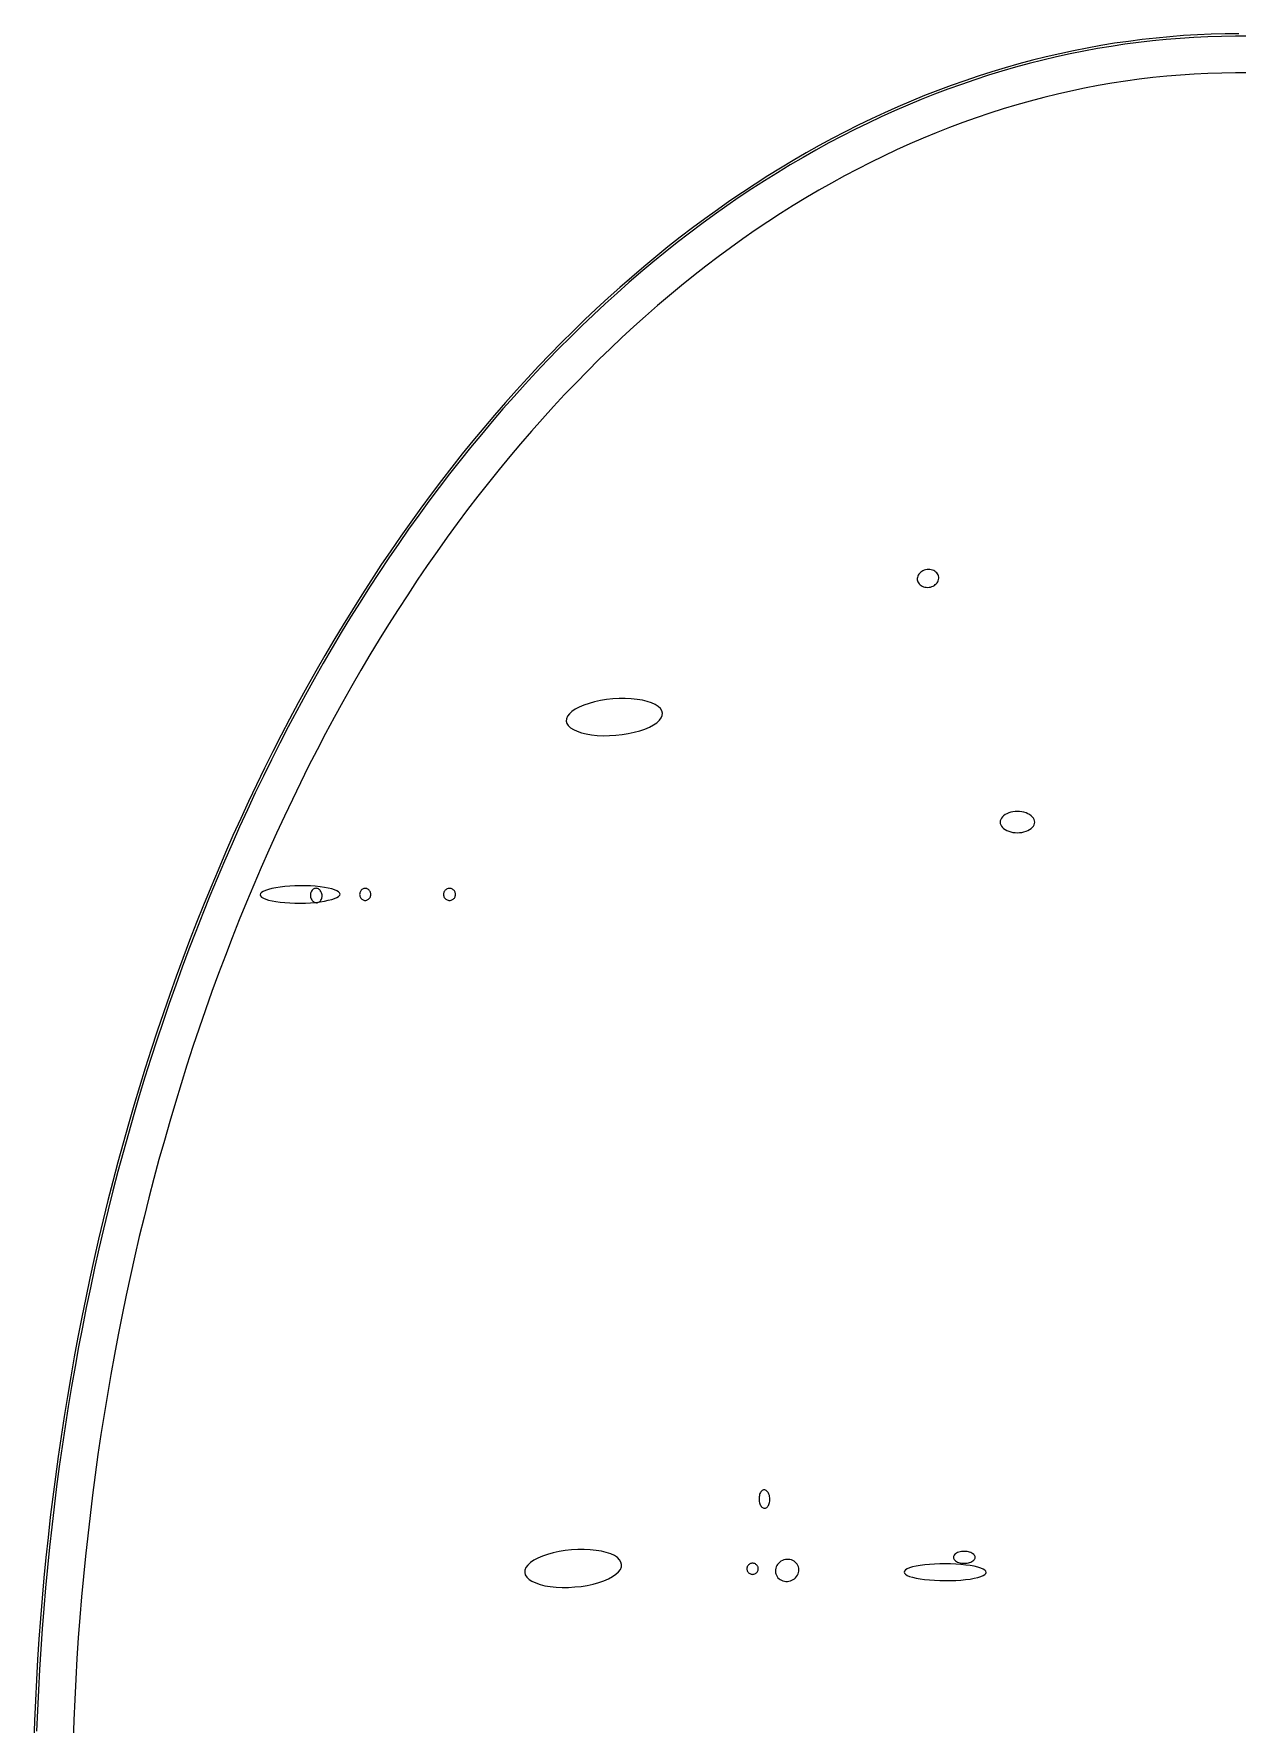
# Model space of a CAD drawing. Extents: x -4 to 217, y -26 to 302.
# Drawn here: x -3.9 to 106.2, y 147.2 to 301.8 of the extents above; entities that cross this region are included whole.
import ezdxf

# ---------------------------------------------------------------- set-up
doc = ezdxf.new("R2010")
doc.units = 0

msp = doc.modelspace()

# ---------------------------------------------------------------- linework, layer by layer
at = {"layer": 'ELLIPSES'}
for p, q in [((100.02, 301.57), (98.76, 301.45)), ((101.28, 301.67), (100.02, 301.57)), ((102.55, 301.74), (101.28, 301.67)), ((103.49, 301.56), (102.22, 301.5)), ((103.81, 301.8), (102.55, 301.74)), ((104.75, 301.6), (103.49, 301.56)), ((105.08, 301.83), (103.81, 301.8)), ((106.02, 301.62), (104.75, 301.6)), ((106.34, 301.84), (105.08, 301.83)), ((107.28, 301.61), (106.02, 301.62)), ((89.95, 300.02), (88.7, 299.74)), ((91.21, 300.29), (89.95, 300.02)), ((92.14, 300.25), (90.89, 300)), ((92.46, 300.54), (91.21, 300.29)), ((93.4, 300.48), (92.14, 300.25)), ((93.72, 300.76), (92.46, 300.54)), ((94.65, 300.69), (93.4, 300.48)), ((94.97, 300.97), (93.72, 300.76)), ((95.91, 300.88), (94.65, 300.69)), ((96.23, 301.15), (94.97, 300.97)), ((97.17, 301.05), (95.91, 300.88)), ((97.49, 301.31), (96.23, 301.15)), ((98.43, 301.19), (97.17, 301.05)), ((98.76, 301.45), (97.49, 301.31)), ((99.7, 301.32), (98.43, 301.19)), ((100.96, 301.42), (99.7, 301.32)), ((102.22, 301.5), (100.96, 301.42)), ((84.97, 298.74), (83.73, 298.37)), ((85.9, 298.78), (84.65, 298.42)), ((86.21, 299.09), (84.97, 298.74)), ((87.14, 299.11), (85.9, 298.78)), ((87.46, 299.42), (86.21, 299.09)), ((88.39, 299.43), (87.14, 299.11)), ((88.7, 299.74), (87.46, 299.42)), ((89.64, 299.73), (88.39, 299.43)), ((90.89, 300), (89.64, 299.73)), ((80.03, 297.12), (78.8, 296.66)), ((80.95, 297.21), (79.72, 296.77)), ((81.26, 297.55), (80.03, 297.12)), ((82.18, 297.64), (80.95, 297.21)), ((82.49, 297.97), (81.26, 297.55)), ((83.42, 298.04), (82.18, 297.64)), ((83.73, 298.37), (82.49, 297.97)), ((84.65, 298.42), (83.42, 298.04)), ((93.47, 297.1), (92.23, 296.86)), ((94.72, 297.32), (93.47, 297.1)), ((95.98, 297.51), (94.72, 297.32)), ((97.23, 297.68), (95.98, 297.51)), ((98.48, 297.83), (97.23, 297.68)), ((99.74, 297.96), (98.48, 297.83)), ((101, 298.07), (99.74, 297.96)), ((102.25, 298.15), (101, 298.07)), ((103.51, 298.21), (102.25, 298.15)), ((104.77, 298.25), (103.51, 298.21)), ((106.03, 298.27), (104.77, 298.25)), ((107.29, 298.26), (106.03, 298.27)), ((76.36, 295.68), (75.14, 295.16)), ((77.27, 295.82), (76.05, 295.31)), ((77.58, 296.18), (76.36, 295.68)), ((78.49, 296.31), (77.27, 295.82)), ((78.8, 296.66), (77.58, 296.18)), ((79.72, 296.77), (78.49, 296.31)), ((87.25, 295.69), (86.02, 295.34)), ((88.49, 296.01), (87.25, 295.69)), ((89.74, 296.32), (88.49, 296.01)), ((90.98, 296.6), (89.74, 296.32)), ((92.23, 296.86), (90.98, 296.6)), ((72.72, 294.06), (71.52, 293.48)), ((73.63, 294.24), (72.42, 293.67)), ((73.93, 294.62), (72.72, 294.06)), ((74.84, 294.79), (73.63, 294.24)), ((75.14, 295.16), (73.93, 294.62)), ((76.05, 295.31), (74.84, 294.79)), ((82.32, 294.16), (81.1, 293.73)), ((83.55, 294.58), (82.32, 294.16)), ((84.78, 294.97), (83.55, 294.58)), ((86.02, 295.34), (84.78, 294.97)), ((70.03, 292.47), (68.83, 291.85)), ((70.32, 292.87), (69.13, 292.25)), ((71.22, 293.08), (70.03, 292.47)), ((71.52, 293.48), (70.32, 292.87)), ((72.42, 293.67), (71.22, 293.08)), ((77.45, 292.29), (76.24, 291.77)), ((78.66, 292.79), (77.45, 292.29)), ((79.88, 293.27), (78.66, 292.79)), ((81.1, 293.73), (79.88, 293.27)), ((66.76, 290.95), (65.58, 290.26)), ((67.65, 291.2), (66.47, 290.53)), ((67.94, 291.61), (66.76, 290.95)), ((68.83, 291.85), (67.65, 291.2)), ((69.13, 292.25), (67.94, 291.61)), ((75.03, 291.23), (73.83, 290.66)), ((76.24, 291.77), (75.03, 291.23)), ((64.4, 289.56), (63.24, 288.84)), ((65.29, 289.84), (64.12, 289.13)), ((65.58, 290.26), (64.4, 289.56)), ((66.47, 290.53), (65.29, 289.84)), ((71.44, 289.47), (70.26, 288.84)), ((72.63, 290.08), (71.44, 289.47)), ((73.83, 290.66), (72.63, 290.08)), ((61.79, 287.65), (60.64, 286.88)), ((62.08, 288.09), (60.92, 287.33)), ((62.95, 288.4), (61.79, 287.65)), ((63.24, 288.84), (62.08, 288.09)), ((64.12, 289.13), (62.95, 288.4)), ((69.07, 288.19), (67.9, 287.53)), ((70.26, 288.84), (69.07, 288.19)), ((59.49, 286.09), (58.35, 285.28)), ((59.77, 286.55), (58.63, 285.75)), ((60.64, 286.88), (59.49, 286.09)), ((60.92, 287.33), (59.77, 286.55)), ((65.56, 286.12), (64.4, 285.39)), ((66.73, 286.84), (65.56, 286.12)), ((67.9, 287.53), (66.73, 286.84)), ((57.49, 284.92), (56.36, 284.08)), ((58.35, 285.28), (57.21, 284.45)), ((58.63, 285.75), (57.49, 284.92)), ((63.25, 284.64), (62.1, 283.87)), ((64.4, 285.39), (63.25, 284.64)), ((55.23, 283.22), (54.11, 282.34)), ((56.09, 283.6), (54.96, 282.74)), ((56.36, 284.08), (55.23, 283.22)), ((57.21, 284.45), (56.09, 283.6)), ((60.95, 283.08), (59.82, 282.26)), ((62.1, 283.87), (60.95, 283.08)), ((53, 281.45), (51.9, 280.53)), ((53.85, 281.85), (52.74, 280.95)), ((54.11, 282.34), (53, 281.45)), ((54.96, 282.74), (53.85, 281.85)), ((59.82, 282.26), (58.69, 281.43)), ((51.64, 280.02), (50.54, 279.08)), ((51.9, 280.53), (50.8, 279.59)), ((52.74, 280.95), (51.64, 280.02)), ((57.57, 280.58), (56.45, 279.71)), ((58.69, 281.43), (57.57, 280.58)), ((49.71, 278.64), (48.63, 277.67)), ((50.54, 279.08), (49.46, 278.12)), ((50.8, 279.59), (49.71, 278.64)), ((55.34, 278.81), (54.24, 277.9)), ((56.45, 279.71), (55.34, 278.81)), ((48.38, 277.14), (47.31, 276.14)), ((48.63, 277.67), (47.55, 276.68)), ((49.46, 278.12), (48.38, 277.14)), ((53.14, 276.97), (52.06, 276.02)), ((54.24, 277.9), (53.14, 276.97)), ((46.49, 275.67), (45.43, 274.64)), ((47.31, 276.14), (46.24, 275.13)), ((47.55, 276.68), (46.49, 275.67)), ((52.06, 276.02), (50.98, 275.05)), ((45.19, 274.1), (44.14, 273.04)), ((45.43, 274.64), (44.38, 273.6)), ((46.24, 275.13), (45.19, 274.1)), ((49.9, 274.06), (48.84, 273.06)), ((50.98, 275.05), (49.9, 274.06)), ((43.34, 272.53), (42.3, 271.45)), ((44.14, 273.04), (43.1, 271.97)), ((44.38, 273.6), (43.34, 272.53)), ((48.84, 273.06), (47.78, 272.03)), ((42.07, 270.89), (41.04, 269.78)), ((42.3, 271.45), (41.27, 270.35)), ((43.1, 271.97), (42.07, 270.89)), ((46.74, 270.99), (45.7, 269.92)), ((47.78, 272.03), (46.74, 270.99)), ((40.26, 269.24), (39.25, 268.11)), ((41.04, 269.78), (40.03, 268.66)), ((41.27, 270.35), (40.26, 269.24)), ((45.7, 269.92), (44.66, 268.84)), ((39.25, 268.11), (38.25, 266.96)), ((40.03, 268.66), (39.02, 267.52)), ((43.64, 267.74), (42.63, 266.62)), ((44.66, 268.84), (43.64, 267.74)), ((38.03, 266.36), (37.04, 265.19)), ((38.25, 266.96), (37.26, 265.79)), ((39.02, 267.52), (38.03, 266.36)), ((42.63, 266.62), (41.62, 265.49)), ((36.27, 264.61), (35.3, 263.41)), ((37.04, 265.19), (36.06, 264)), ((37.26, 265.79), (36.27, 264.61)), ((41.62, 265.49), (40.62, 264.34)), ((35.3, 263.41), (34.34, 262.19)), ((36.06, 264), (35.09, 262.79)), ((39.64, 263.16), (38.66, 261.98)), ((40.62, 264.34), (39.64, 263.16)), ((34.13, 261.57), (33.18, 260.33)), ((34.34, 262.19), (33.38, 260.96)), ((35.09, 262.79), (34.13, 261.57)), ((38.66, 261.98), (37.69, 260.77)), ((33.18, 260.33), (32.24, 259.08)), ((33.38, 260.96), (32.44, 259.71)), ((37.69, 260.77), (36.73, 259.55)), ((31.5, 258.44), (30.58, 257.16)), ((32.24, 259.08), (31.31, 257.8)), ((32.44, 259.71), (31.5, 258.44)), ((35.78, 258.31), (34.84, 257.05)), ((36.73, 259.55), (35.78, 258.31)), ((30.58, 257.16), (29.66, 255.87)), ((31.31, 257.8), (30.39, 256.52)), ((34.84, 257.05), (33.91, 255.78)), ((29.48, 255.21), (28.58, 253.9)), ((29.66, 255.87), (28.76, 254.55)), ((30.39, 256.52), (29.48, 255.21)), ((33.91, 255.78), (32.99, 254.49)), ((28.58, 253.9), (27.69, 252.56)), ((28.76, 254.55), (27.86, 253.23)), ((32.99, 254.49), (32.08, 253.19)), ((27.69, 252.56), (26.81, 251.21)), ((27.86, 253.23), (26.98, 251.88)), ((32.08, 253.19), (31.18, 251.87)), ((76.93, 252.11), (76.92, 252.01)), ((76.96, 252.22), (76.93, 252.11)), ((77.01, 252.32), (76.96, 252.22)), ((77.07, 252.42), (77.01, 252.32)), ((77.14, 252.51), (77.07, 252.42)), ((77.23, 252.59), (77.14, 252.51)), ((77.33, 252.66), (77.23, 252.59)), ((77.44, 252.72), (77.33, 252.66)), ((77.56, 252.77), (77.44, 252.72)), ((77.68, 252.8), (77.56, 252.77)), ((77.81, 252.82), (77.68, 252.8)), ((77.94, 252.83), (77.81, 252.82)), ((78.06, 252.83), (77.94, 252.83)), ((78.19, 252.81), (78.06, 252.83)), ((78.31, 252.77), (78.19, 252.81)), ((78.42, 252.73), (78.31, 252.77)), ((78.53, 252.67), (78.42, 252.73)), ((78.62, 252.6), (78.53, 252.67)), ((78.7, 252.52), (78.62, 252.6)), ((78.77, 252.43), (78.7, 252.52)), ((78.83, 252.34), (78.77, 252.43)), ((78.86, 252.24), (78.83, 252.34)), ((78.88, 252.13), (78.86, 252.24)), ((78.89, 252.03), (78.88, 252.13)), ((26.11, 250.53), (25.24, 249.15)), ((26.81, 251.21), (25.94, 249.85)), ((26.98, 251.88), (26.11, 250.53)), ((30.3, 250.53), (29.42, 249.18)), ((31.18, 251.87), (30.3, 250.53)), ((76.92, 252.01), (76.92, 251.9)), ((76.92, 251.9), (76.94, 251.8)), ((76.94, 251.8), (76.98, 251.7)), ((76.98, 251.7), (77.03, 251.6)), ((77.03, 251.6), (77.1, 251.51)), ((77.1, 251.51), (77.18, 251.43)), ((77.18, 251.43), (77.28, 251.37)), ((77.28, 251.37), (77.38, 251.31)), ((77.38, 251.31), (77.49, 251.26)), ((77.49, 251.26), (77.62, 251.23)), ((77.62, 251.23), (77.74, 251.21)), ((77.74, 251.21), (77.87, 251.2)), ((77.87, 251.2), (78, 251.21)), ((78, 251.21), (78.12, 251.23)), ((78.12, 251.23), (78.25, 251.27)), ((78.25, 251.27), (78.37, 251.32)), ((78.37, 251.32), (78.48, 251.38)), ((78.48, 251.38), (78.57, 251.45)), ((78.57, 251.45), (78.66, 251.53)), ((78.66, 251.53), (78.74, 251.62)), ((78.74, 251.62), (78.8, 251.71)), ((78.8, 251.71), (78.84, 251.81)), ((78.84, 251.81), (78.87, 251.92)), ((78.87, 251.92), (78.89, 252.03)), ((25.24, 249.15), (24.39, 247.77)), ((25.94, 249.85), (25.08, 248.47)), ((29.42, 249.18), (28.55, 247.81)), ((24.39, 247.77), (23.55, 246.37)), ((25.08, 248.47), (24.23, 247.08)), ((28.55, 247.81), (27.69, 246.43)), ((23.55, 246.37), (22.72, 244.95)), ((24.23, 247.08), (23.39, 245.67)), ((27.69, 246.43), (26.85, 245.03)), ((22.72, 244.95), (21.9, 243.52)), ((23.39, 245.67), (22.57, 244.25)), ((26.85, 245.03), (26.01, 243.61)), ((21.75, 242.81), (20.95, 241.37)), ((21.9, 243.52), (21.09, 242.08)), ((22.57, 244.25), (21.75, 242.81)), ((26.01, 243.61), (25.19, 242.19)), ((20.95, 241.37), (20.15, 239.9)), ((21.09, 242.08), (20.29, 240.62)), ((25.19, 242.19), (24.38, 240.74)), ((20.15, 239.9), (19.37, 238.43)), ((20.29, 240.62), (19.5, 239.15)), ((24.38, 240.74), (23.58, 239.29)), ((45.33, 239.84), (45.09, 239.63)), ((45.63, 240.05), (45.33, 239.84)), ((46, 240.24), (45.63, 240.05)), ((46.42, 240.42), (46, 240.24)), ((46.89, 240.58), (46.42, 240.42)), ((47.39, 240.72), (46.89, 240.58)), ((47.93, 240.84), (47.39, 240.72)), ((48.5, 240.93), (47.93, 240.84)), ((49.07, 240.99), (48.5, 240.93)), ((49.65, 241.03), (49.07, 240.99)), ((50.21, 241.03), (49.65, 241.03)), ((50.76, 241.01), (50.21, 241.03)), ((51.29, 240.95), (50.76, 241.01)), ((51.78, 240.87), (51.29, 240.95)), ((52.22, 240.77), (51.78, 240.87)), ((52.62, 240.63), (52.22, 240.77)), ((52.95, 240.48), (52.62, 240.63)), ((53.22, 240.31), (52.95, 240.48)), ((53.43, 240.12), (53.22, 240.31)), ((53.56, 239.91), (53.43, 240.12)), ((53.61, 239.7), (53.56, 239.91)), ((53.59, 239.48), (53.61, 239.7)), ((19.37, 238.43), (18.6, 236.94)), ((19.5, 239.15), (18.73, 237.67)), ((23.58, 239.29), (22.79, 237.82)), ((44.82, 239.18), (44.81, 238.96)), ((44.81, 238.96), (44.86, 238.75)), ((44.92, 239.4), (44.82, 239.18)), ((44.86, 238.75), (44.99, 238.55)), ((45.09, 239.63), (44.92, 239.4)), ((44.99, 238.55), (45.19, 238.36)), ((45.19, 238.36), (45.46, 238.18)), ((45.46, 238.18), (45.8, 238.03)), ((51.53, 238.08), (52, 238.24)), ((52, 238.24), (52.42, 238.42)), ((52.42, 238.42), (52.79, 238.61)), ((52.79, 238.61), (53.09, 238.82)), ((53.09, 238.82), (53.33, 239.04)), ((53.33, 239.04), (53.5, 239.26)), ((53.5, 239.26), (53.59, 239.48)), ((18.6, 236.94), (17.84, 235.43)), ((18.73, 237.67), (17.97, 236.17)), ((22.79, 237.82), (22.01, 236.33)), ((45.8, 238.03), (46.19, 237.9)), ((46.19, 237.9), (46.64, 237.79)), ((46.64, 237.79), (47.13, 237.71)), ((47.13, 237.71), (47.65, 237.66)), ((47.65, 237.66), (48.2, 237.63)), ((48.2, 237.63), (48.77, 237.64)), ((48.77, 237.64), (49.35, 237.67)), ((49.35, 237.67), (49.92, 237.73)), ((49.92, 237.73), (50.48, 237.82)), ((50.48, 237.82), (51.02, 237.94)), ((51.02, 237.94), (51.53, 238.08)), ((17.84, 235.43), (17.1, 233.92)), ((17.97, 236.17), (17.21, 234.66)), ((22.01, 236.33), (21.24, 234.84)), ((17.1, 233.92), (16.36, 232.39)), ((17.21, 234.66), (16.47, 233.14)), ((21.24, 234.84), (20.49, 233.32)), ((16.36, 232.39), (15.64, 230.85)), ((16.47, 233.14), (15.74, 231.6)), ((20.49, 233.32), (19.75, 231.8)), ((15.64, 230.85), (14.93, 229.3)), ((15.74, 231.6), (15.03, 230.06)), ((19.75, 231.8), (19.02, 230.26)), ((85.11, 230.49), (84.96, 230.41)), ((85.28, 230.56), (85.11, 230.49)), ((85.47, 230.62), (85.28, 230.56)), ((85.67, 230.66), (85.47, 230.62)), ((85.87, 230.68), (85.67, 230.66)), ((86.07, 230.69), (85.87, 230.68)), ((86.28, 230.68), (86.07, 230.69)), ((86.48, 230.66), (86.28, 230.68)), ((86.68, 230.62), (86.48, 230.66)), ((86.87, 230.56), (86.68, 230.62)), ((87.04, 230.49), (86.87, 230.56)), ((87.19, 230.41), (87.04, 230.49)), ((14.93, 229.3), (14.23, 227.73)), ((15.03, 230.06), (14.32, 228.5)), ((19.02, 230.26), (18.3, 228.71)), ((84.51, 229.85), (84.49, 229.72)), ((84.49, 229.72), (84.51, 229.6)), ((84.55, 229.97), (84.51, 229.85)), ((84.51, 229.6), (84.55, 229.47)), ((84.61, 230.09), (84.55, 229.97)), ((84.55, 229.47), (84.61, 229.35)), ((84.7, 230.21), (84.61, 230.09)), ((84.61, 229.35), (84.7, 229.24)), ((84.82, 230.31), (84.7, 230.21)), ((84.7, 229.24), (84.82, 229.13)), ((84.96, 230.41), (84.82, 230.31)), ((84.82, 229.13), (84.96, 229.04)), ((84.96, 229.04), (85.11, 228.95)), ((85.11, 228.95), (85.28, 228.88)), ((85.28, 228.88), (85.47, 228.83)), ((86.68, 228.83), (86.87, 228.88)), ((86.87, 228.88), (87.04, 228.95)), ((87.04, 228.95), (87.19, 229.04)), ((87.33, 230.31), (87.19, 230.41)), ((87.19, 229.04), (87.33, 229.13)), ((87.44, 230.21), (87.33, 230.31)), ((87.33, 229.13), (87.44, 229.24)), ((87.54, 230.09), (87.44, 230.21)), ((87.44, 229.24), (87.54, 229.35)), ((87.6, 229.97), (87.54, 230.09)), ((87.54, 229.35), (87.6, 229.47)), ((87.64, 229.85), (87.6, 229.97)), ((87.6, 229.47), (87.64, 229.59)), ((87.66, 229.72), (87.64, 229.85)), ((87.64, 229.59), (87.66, 229.72)), ((14.23, 227.73), (13.54, 226.16)), ((14.32, 228.5), (13.63, 226.93)), ((18.3, 228.71), (17.59, 227.15)), ((85.47, 228.83), (85.66, 228.78)), ((85.66, 228.78), (85.87, 228.76)), ((85.87, 228.76), (86.07, 228.75)), ((86.07, 228.75), (86.28, 228.76)), ((86.28, 228.76), (86.48, 228.78)), ((86.48, 228.78), (86.68, 228.83)), ((13.54, 226.16), (12.86, 224.57)), ((13.63, 226.93), (12.95, 225.34)), ((17.59, 227.15), (16.9, 225.57)), ((12.86, 224.57), (12.2, 222.97)), ((12.95, 225.34), (12.28, 223.75)), ((16.9, 225.57), (16.22, 223.99)), ((12.2, 222.97), (11.55, 221.36)), ((12.28, 223.75), (11.63, 222.14)), ((16.22, 223.99), (15.55, 222.39)), ((16.85, 223.18), (16.82, 223.07)), ((16.82, 223.07), (16.85, 222.97)), ((16.94, 223.28), (16.85, 223.18)), ((16.85, 222.97), (16.94, 222.87)), ((17.09, 223.38), (16.94, 223.28)), ((16.94, 222.87), (17.1, 222.77)), ((17.3, 223.47), (17.09, 223.38)), ((17.1, 222.77), (17.31, 222.68)), ((17.57, 223.56), (17.3, 223.47)), ((17.88, 223.64), (17.57, 223.56)), ((18.24, 223.71), (17.88, 223.64)), ((18.63, 223.77), (18.24, 223.71)), ((19.06, 223.82), (18.63, 223.77)), ((19.51, 223.86), (19.06, 223.82)), ((19.98, 223.89), (19.51, 223.86)), ((20.46, 223.9), (19.98, 223.89)), ((20.93, 223.89), (20.46, 223.9)), ((21.4, 223.88), (20.93, 223.89)), ((21.85, 223.85), (21.4, 223.88)), ((21.41, 223.2), (21.4, 223.11)), ((21.4, 223.11), (21.4, 223.03)), ((21.4, 223.03), (21.4, 222.94)), ((21.4, 222.94), (21.42, 222.86)), ((21.43, 223.28), (21.41, 223.2)), ((21.42, 222.86), (21.44, 222.77)), ((21.46, 223.35), (21.43, 223.28)), ((21.44, 222.77), (21.48, 222.7)), ((21.5, 223.42), (21.46, 223.35)), ((21.48, 222.7), (21.52, 222.62)), ((21.55, 223.49), (21.5, 223.42)), ((21.6, 223.54), (21.55, 223.49)), ((21.66, 223.59), (21.6, 223.54)), ((21.72, 223.62), (21.66, 223.59)), ((21.79, 223.65), (21.72, 223.62)), ((21.85, 223.66), (21.79, 223.65)), ((22.28, 223.81), (21.85, 223.85)), ((21.92, 223.67), (21.85, 223.66)), ((21.99, 223.66), (21.92, 223.67)), ((22.06, 223.64), (21.99, 223.66)), ((22.13, 223.61), (22.06, 223.64)), ((22.19, 223.57), (22.13, 223.61)), ((22.25, 223.52), (22.19, 223.57)), ((22.31, 223.46), (22.25, 223.52)), ((22.68, 223.75), (22.28, 223.81)), ((22.36, 223.39), (22.31, 223.46)), ((22.4, 223.32), (22.36, 223.39)), ((22.43, 223.24), (22.4, 223.32)), ((22.41, 222.66), (22.44, 222.74)), ((22.45, 223.16), (22.43, 223.24)), ((22.44, 222.74), (22.46, 222.82)), ((22.47, 223.08), (22.45, 223.16)), ((22.46, 222.82), (22.47, 222.9)), ((22.47, 222.99), (22.47, 223.08)), ((22.47, 222.9), (22.47, 222.99)), ((23.03, 223.69), (22.68, 223.75)), ((23.35, 223.61), (23.03, 223.69)), ((23.61, 223.53), (23.35, 223.61)), ((23.36, 222.65), (23.62, 222.73)), ((23.83, 223.44), (23.61, 223.53)), ((23.62, 222.73), (23.83, 222.83)), ((23.98, 223.34), (23.83, 223.44)), ((23.83, 222.83), (23.98, 222.93)), ((24.07, 223.24), (23.98, 223.34)), ((23.98, 222.93), (24.08, 223.03)), ((24.11, 223.14), (24.07, 223.24)), ((24.08, 223.03), (24.11, 223.14)), ((25.91, 223.18), (25.9, 223.11)), ((25.9, 223.11), (25.91, 223.04)), ((25.92, 223.25), (25.91, 223.18)), ((25.91, 223.04), (25.92, 222.96)), ((25.94, 223.32), (25.92, 223.25)), ((25.92, 222.96), (25.94, 222.9)), ((25.97, 223.38), (25.94, 223.32)), ((25.94, 222.9), (25.97, 222.83)), ((26.01, 223.44), (25.97, 223.38)), ((25.97, 222.83), (26.01, 222.77)), ((26.05, 223.5), (26.01, 223.44)), ((26.01, 222.77), (26.05, 222.72)), ((26.1, 223.55), (26.05, 223.5)), ((26.05, 222.72), (26.1, 222.67)), ((26.16, 223.59), (26.1, 223.55)), ((26.22, 223.62), (26.16, 223.59)), ((26.28, 223.64), (26.22, 223.62)), ((26.35, 223.66), (26.28, 223.64)), ((26.42, 223.66), (26.35, 223.66)), ((26.48, 223.66), (26.42, 223.66)), ((26.55, 223.64), (26.48, 223.66)), ((26.61, 223.62), (26.55, 223.64)), ((26.67, 223.59), (26.61, 223.62)), ((26.73, 223.55), (26.67, 223.59)), ((26.78, 223.5), (26.73, 223.55)), ((26.73, 222.67), (26.78, 222.72)), ((26.82, 223.44), (26.78, 223.5)), ((26.78, 222.72), (26.82, 222.77)), ((26.86, 223.38), (26.82, 223.44)), ((26.82, 222.77), (26.86, 222.83)), ((26.89, 223.32), (26.86, 223.38)), ((26.86, 222.83), (26.89, 222.9)), ((26.91, 223.25), (26.89, 223.32)), ((26.89, 222.9), (26.91, 222.96)), ((26.92, 223.18), (26.91, 223.25)), ((26.91, 222.96), (26.92, 223.04)), ((26.93, 223.11), (26.92, 223.18)), ((26.92, 223.04), (26.93, 223.11)), ((33.6, 223.25), (33.58, 223.18)), ((33.58, 223.18), (33.58, 223.11)), ((33.58, 223.11), (33.58, 223.04)), ((33.58, 223.04), (33.6, 222.96)), ((33.62, 223.32), (33.6, 223.25)), ((33.6, 222.96), (33.62, 222.9)), ((33.65, 223.38), (33.62, 223.32)), ((33.62, 222.9), (33.65, 222.83)), ((33.69, 223.44), (33.65, 223.38)), ((33.65, 222.83), (33.69, 222.77)), ((33.74, 223.5), (33.69, 223.44)), ((33.69, 222.77), (33.74, 222.72)), ((33.8, 223.54), (33.74, 223.5)), ((33.74, 222.72), (33.8, 222.67)), ((33.86, 223.58), (33.8, 223.54)), ((33.92, 223.62), (33.86, 223.58)), ((33.99, 223.64), (33.92, 223.62)), ((34.06, 223.65), (33.99, 223.64)), ((34.13, 223.66), (34.06, 223.65)), ((34.2, 223.65), (34.13, 223.66)), ((34.27, 223.64), (34.2, 223.65)), ((34.34, 223.62), (34.27, 223.64)), ((34.41, 223.58), (34.34, 223.62)), ((34.47, 223.54), (34.41, 223.58)), ((34.52, 223.5), (34.47, 223.54)), ((34.47, 222.67), (34.52, 222.72)), ((34.57, 223.44), (34.52, 223.5)), ((34.52, 222.72), (34.57, 222.77)), ((34.61, 223.38), (34.57, 223.44)), ((34.57, 222.77), (34.61, 222.83)), ((34.64, 223.32), (34.61, 223.38)), ((34.61, 222.83), (34.64, 222.9)), ((34.66, 223.25), (34.64, 223.32)), ((34.64, 222.9), (34.66, 222.96)), ((34.68, 223.18), (34.66, 223.25)), ((34.66, 222.96), (34.68, 223.04)), ((34.68, 223.11), (34.68, 223.18)), ((34.68, 223.04), (34.68, 223.11)), ((11.55, 221.36), (10.91, 219.73)), ((11.63, 222.14), (10.98, 220.53)), ((15.55, 222.39), (14.89, 220.78)), ((17.31, 222.68), (17.58, 222.59)), ((17.58, 222.59), (17.89, 222.52)), ((17.89, 222.52), (18.25, 222.45)), ((18.25, 222.45), (18.65, 222.4)), ((18.65, 222.4), (19.07, 222.36)), ((19.07, 222.36), (19.53, 222.33)), ((19.53, 222.33), (19.99, 222.31)), ((19.99, 222.31), (20.47, 222.31)), ((20.47, 222.31), (20.95, 222.32)), ((20.95, 222.32), (21.41, 222.35)), ((21.41, 222.35), (21.86, 222.38)), ((21.52, 222.62), (21.56, 222.56)), ((21.56, 222.56), (21.62, 222.5)), ((21.62, 222.5), (21.68, 222.45)), ((21.68, 222.45), (21.74, 222.41)), ((21.74, 222.41), (21.81, 222.38)), ((21.81, 222.38), (21.88, 222.36)), ((21.86, 222.38), (22.29, 222.43)), ((21.88, 222.36), (21.95, 222.35)), ((21.95, 222.35), (22.02, 222.35)), ((22.02, 222.35), (22.09, 222.37)), ((22.09, 222.37), (22.15, 222.39)), ((22.15, 222.39), (22.22, 222.43)), ((22.22, 222.43), (22.27, 222.47)), ((22.27, 222.47), (22.33, 222.53)), ((22.29, 222.43), (22.69, 222.49)), ((22.33, 222.53), (22.37, 222.59)), ((22.37, 222.59), (22.41, 222.66)), ((22.69, 222.49), (23.04, 222.57)), ((23.04, 222.57), (23.36, 222.65)), ((26.1, 222.67), (26.16, 222.63)), ((26.16, 222.63), (26.22, 222.6)), ((26.22, 222.6), (26.28, 222.57)), ((26.28, 222.57), (26.35, 222.56)), ((26.35, 222.56), (26.42, 222.55)), ((26.42, 222.55), (26.48, 222.56)), ((26.48, 222.56), (26.55, 222.57)), ((26.55, 222.57), (26.61, 222.6)), ((26.61, 222.6), (26.67, 222.63)), ((26.67, 222.63), (26.73, 222.67)), ((33.8, 222.67), (33.86, 222.63)), ((33.86, 222.63), (33.92, 222.6)), ((33.92, 222.6), (33.99, 222.57)), ((33.99, 222.57), (34.06, 222.56)), ((34.06, 222.56), (34.13, 222.56)), ((34.13, 222.56), (34.2, 222.56)), ((34.2, 222.56), (34.27, 222.57)), ((34.27, 222.57), (34.34, 222.6)), ((34.34, 222.6), (34.41, 222.63)), ((34.41, 222.63), (34.47, 222.67)), ((10.91, 219.73), (10.29, 218.1)), ((10.98, 220.53), (10.35, 218.9)), ((14.89, 220.78), (14.25, 219.15)), ((10.29, 218.1), (9.68, 216.46)), ((10.35, 218.9), (9.74, 217.26)), ((14.25, 219.15), (13.62, 217.52)), ((9.74, 217.26), (9.13, 215.61)), ((13.62, 217.52), (13, 215.87)), ((9.13, 215.61), (8.54, 213.95)), ((9.68, 216.46), (9.08, 214.81)), ((13, 215.87), (12.4, 214.22)), ((8.54, 213.95), (7.96, 212.29)), ((9.08, 214.81), (8.49, 213.14)), ((12.4, 214.22), (11.81, 212.55)), ((7.96, 212.29), (7.39, 210.61)), ((8.49, 213.14), (7.92, 211.47)), ((11.81, 212.55), (11.23, 210.87)), ((7.39, 210.61), (6.84, 208.92)), ((7.92, 211.47), (7.35, 209.78)), ((11.23, 210.87), (10.66, 209.19)), ((6.84, 208.92), (6.3, 207.22)), ((7.35, 209.78), (6.81, 208.09)), ((10.66, 209.19), (10.11, 207.49)), ((6.3, 207.22), (5.77, 205.52)), ((6.81, 208.09), (6.27, 206.39)), ((10.11, 207.49), (9.57, 205.78)), ((6.27, 206.39), (5.75, 204.68)), ((9.57, 205.78), (9.05, 204.07)), ((5.75, 204.68), (5.24, 202.96)), ((5.77, 205.52), (5.26, 203.8)), ((5.26, 203.8), (4.75, 202.08)), ((5.24, 202.96), (4.75, 201.23)), ((9.05, 204.07), (8.54, 202.34)), ((4.75, 202.08), (4.27, 200.35)), ((4.75, 201.23), (4.27, 199.49)), ((8.54, 202.34), (8.04, 200.61)), ((4.27, 200.35), (3.79, 198.61)), ((4.27, 199.49), (3.8, 197.75)), ((8.04, 200.61), (7.55, 198.87)), ((3.79, 198.61), (3.33, 196.86)), ((7.55, 198.87), (7.08, 197.12)), ((3.33, 196.86), (2.88, 195.1)), ((3.8, 197.75), (3.34, 196)), ((7.08, 197.12), (6.63, 195.36)), ((2.88, 195.1), (2.45, 193.34)), ((3.34, 196), (2.9, 194.24)), ((6.63, 195.36), (6.18, 193.59)), ((2.45, 193.34), (2.03, 191.57)), ((2.9, 194.24), (2.47, 192.47)), ((6.18, 193.59), (5.75, 191.82)), ((2.47, 192.47), (2.06, 190.7)), ((5.75, 191.82), (5.34, 190.03)), ((2.03, 191.57), (1.62, 189.79)), ((2.06, 190.7), (1.66, 188.91)), ((1.62, 189.79), (1.23, 188)), ((1.66, 188.91), (1.28, 187.13)), ((5.34, 190.03), (4.94, 188.24)), ((1.23, 188), (0.85, 186.21)), ((1.28, 187.13), (0.9, 185.33)), ((4.94, 188.24), (4.55, 186.45)), ((0.85, 186.21), (0.49, 184.42)), ((4.55, 186.45), (4.18, 184.64)), ((0.49, 184.42), (0.14, 182.61)), ((0.9, 185.33), (0.54, 183.53)), ((4.18, 184.64), (3.82, 182.83)), ((0.14, 182.61), (-0.2, 180.8)), ((0.54, 183.53), (0.2, 181.72)), ((3.82, 182.83), (3.48, 181.02)), ((0.2, 181.72), (-0.13, 179.91)), ((3.48, 181.02), (3.15, 179.2)), ((-0.2, 180.8), (-0.52, 178.99)), ((-0.13, 179.91), (-0.45, 178.09)), ((-0.52, 178.99), (-0.83, 177.17)), ((-0.45, 178.09), (-0.75, 176.27)), ((3.15, 179.2), (2.83, 177.37)), ((-0.83, 177.17), (-1.13, 175.34)), ((2.83, 177.37), (2.53, 175.54)), ((-1.13, 175.34), (-1.41, 173.51)), ((-0.75, 176.27), (-1.04, 174.44)), ((2.53, 175.54), (2.24, 173.7)), ((-1.41, 173.51), (-1.67, 171.68)), ((-1.04, 174.44), (-1.31, 172.61)), ((2.24, 173.7), (1.97, 171.86)), ((-1.67, 171.68), (-1.93, 169.84)), ((-1.31, 172.61), (-1.57, 170.77)), ((1.97, 171.86), (1.71, 170.01)), ((-1.57, 170.77), (-1.82, 168.93)), ((-1.93, 169.84), (-2.16, 167.99)), ((-1.82, 168.93), (-2.05, 167.08)), ((1.71, 170.01), (1.47, 168.16)), ((62.72, 168.57), (62.67, 168.52)), ((62.78, 168.6), (62.72, 168.57)), ((62.85, 168.63), (62.78, 168.6)), ((62.91, 168.64), (62.85, 168.63)), ((62.98, 168.63), (62.91, 168.64)), ((63.04, 168.61), (62.98, 168.63)), ((63.1, 168.58), (63.04, 168.61)), ((63.16, 168.53), (63.1, 168.58)), ((-2.16, 167.99), (-2.39, 166.15)), ((-2.05, 167.08), (-2.26, 165.23)), ((1.47, 168.16), (1.24, 166.3)), ((62.45, 168), (62.44, 167.89)), ((62.44, 167.89), (62.44, 167.78)), ((62.44, 167.78), (62.45, 167.67)), ((62.47, 168.1), (62.45, 168)), ((62.45, 167.67), (62.46, 167.56)), ((62.46, 167.56), (62.49, 167.46)), ((62.49, 168.2), (62.47, 168.1)), ((62.53, 168.3), (62.49, 168.2)), ((62.49, 167.46), (62.52, 167.36)), ((62.52, 167.36), (62.56, 167.27)), ((62.57, 168.38), (62.53, 168.3)), ((62.56, 167.27), (62.6, 167.19)), ((62.61, 168.45), (62.57, 168.38)), ((62.6, 167.19), (62.65, 167.12)), ((62.67, 168.52), (62.61, 168.45)), ((62.65, 167.12), (62.71, 167.06)), ((62.71, 167.06), (62.77, 167.01)), ((62.77, 167.01), (62.83, 166.98)), ((63.09, 166.99), (63.15, 167.02)), ((63.15, 167.02), (63.21, 167.07)), ((63.22, 168.47), (63.16, 168.53)), ((63.21, 167.07), (63.26, 167.14)), ((63.27, 168.4), (63.22, 168.47)), ((63.26, 167.14), (63.3, 167.21)), ((63.31, 168.32), (63.27, 168.4)), ((63.3, 167.21), (63.34, 167.29)), ((63.35, 168.23), (63.31, 168.32)), ((63.34, 167.29), (63.38, 167.39)), ((63.39, 168.13), (63.35, 168.23)), ((63.38, 167.39), (63.4, 167.49)), ((63.41, 168.03), (63.39, 168.13)), ((63.4, 167.49), (63.42, 167.59)), ((63.43, 167.92), (63.41, 168.03)), ((63.42, 167.59), (63.43, 167.7)), ((63.43, 167.81), (63.43, 167.92)), ((63.43, 167.7), (63.43, 167.81)), ((-2.39, 166.15), (-2.6, 164.29)), ((1.24, 166.3), (1.03, 164.44)), ((62.83, 166.98), (62.89, 166.96)), ((62.89, 166.96), (62.96, 166.95)), ((62.96, 166.95), (63.02, 166.96)), ((63.02, 166.96), (63.09, 166.99)), ((-2.6, 164.29), (-2.79, 162.44)), ((-2.26, 165.23), (-2.47, 163.38)), ((1.03, 164.44), (0.83, 162.57)), ((-2.79, 162.44), (-2.97, 160.58)), ((-2.47, 163.38), (-2.65, 161.52)), ((0.83, 162.57), (0.64, 160.71)), ((42.21, 162.39), (41.84, 162.19)), ((42.63, 162.57), (42.21, 162.39)), ((43.1, 162.73), (42.63, 162.57)), ((43.61, 162.88), (43.1, 162.73)), ((44.16, 162.99), (43.61, 162.88)), ((44.72, 163.08), (44.16, 162.99)), ((45.3, 163.15), (44.72, 163.08)), ((45.88, 163.18), (45.3, 163.15)), ((46.45, 163.18), (45.88, 163.18)), ((47, 163.16), (46.45, 163.18)), ((47.53, 163.1), (47, 163.16)), ((48.02, 163.02), (47.53, 163.1)), ((48.47, 162.91), (48.02, 163.02)), ((48.87, 162.77), (48.47, 162.91)), ((49.21, 162.62), (48.87, 162.77)), ((49.48, 162.44), (49.21, 162.62)), ((49.68, 162.24), (49.48, 162.44)), ((80.23, 162.54), (80.22, 162.46)), ((80.22, 162.46), (80.23, 162.39)), ((80.26, 162.6), (80.23, 162.54)), ((80.23, 162.39), (80.26, 162.32)), ((80.3, 162.67), (80.26, 162.6)), ((80.36, 162.74), (80.3, 162.67)), ((80.43, 162.79), (80.36, 162.74)), ((80.51, 162.85), (80.43, 162.79)), ((80.61, 162.89), (80.51, 162.85)), ((80.72, 162.93), (80.61, 162.89)), ((80.84, 162.97), (80.72, 162.93)), ((80.96, 162.99), (80.84, 162.97)), ((81.09, 163), (80.96, 162.99)), ((81.22, 163.01), (81.09, 163)), ((81.35, 163), (81.22, 163.01)), ((81.47, 162.99), (81.35, 163)), ((81.6, 162.97), (81.47, 162.99)), ((81.71, 162.93), (81.6, 162.97)), ((81.82, 162.89), (81.71, 162.93)), ((81.92, 162.85), (81.82, 162.89)), ((82, 162.79), (81.92, 162.85)), ((82.08, 162.74), (82, 162.79)), ((82.13, 162.67), (82.08, 162.74)), ((82.18, 162.6), (82.13, 162.67)), ((82.2, 162.54), (82.18, 162.6)), ((82.18, 162.32), (82.2, 162.39)), ((82.21, 162.46), (82.2, 162.54)), ((82.2, 162.39), (82.21, 162.46)), ((-2.65, 161.52), (-2.83, 159.66)), ((41.03, 161.3), (41.01, 161.08)), ((41.01, 161.08), (41.06, 160.86)), ((41.12, 161.53), (41.03, 161.3)), ((41.06, 160.86), (41.2, 160.65)), ((41.29, 161.76), (41.12, 161.53)), ((41.53, 161.98), (41.29, 161.76)), ((41.84, 162.19), (41.53, 161.98)), ((49.04, 160.7), (49.35, 160.92)), ((49.35, 160.92), (49.59, 161.14)), ((49.59, 161.14), (49.76, 161.36)), ((49.81, 162.03), (49.68, 162.24)), ((49.76, 161.36), (49.85, 161.59)), ((49.87, 161.82), (49.81, 162.03)), ((49.85, 161.59), (49.87, 161.82)), ((61.35, 161.55), (61.34, 161.48)), ((61.34, 161.48), (61.34, 161.42)), ((61.34, 161.42), (61.34, 161.35)), ((61.34, 161.35), (61.35, 161.28)), ((61.37, 161.61), (61.35, 161.55)), ((61.35, 161.28), (61.37, 161.22)), ((61.4, 161.67), (61.37, 161.61)), ((61.37, 161.22), (61.4, 161.16)), ((61.44, 161.73), (61.4, 161.67)), ((61.4, 161.16), (61.44, 161.1)), ((61.49, 161.78), (61.44, 161.73)), ((61.44, 161.1), (61.49, 161.05)), ((61.54, 161.82), (61.49, 161.78)), ((61.49, 161.05), (61.54, 161.01)), ((61.59, 161.86), (61.54, 161.82)), ((61.54, 161.01), (61.59, 160.97)), ((61.65, 161.89), (61.59, 161.86)), ((61.59, 160.97), (61.65, 160.94)), ((61.72, 161.91), (61.65, 161.89)), ((61.65, 160.94), (61.72, 160.92)), ((61.78, 161.93), (61.72, 161.91)), ((61.72, 160.92), (61.78, 160.91)), ((61.85, 161.93), (61.78, 161.93)), ((61.78, 160.91), (61.85, 160.9)), ((61.92, 161.93), (61.85, 161.93)), ((61.85, 160.9), (61.92, 160.91)), ((61.98, 161.91), (61.92, 161.93)), ((61.92, 160.91), (61.98, 160.92)), ((62.05, 161.89), (61.98, 161.91)), ((61.98, 160.92), (62.05, 160.94)), ((62.11, 161.86), (62.05, 161.89)), ((62.05, 160.94), (62.11, 160.97)), ((62.16, 161.82), (62.11, 161.86)), ((62.11, 160.97), (62.16, 161.01)), ((62.21, 161.78), (62.16, 161.82)), ((62.16, 161.01), (62.21, 161.05)), ((62.26, 161.73), (62.21, 161.78)), ((62.21, 161.05), (62.26, 161.1)), ((62.29, 161.67), (62.26, 161.73)), ((62.26, 161.1), (62.29, 161.16)), ((62.32, 161.61), (62.29, 161.67)), ((62.29, 161.16), (62.32, 161.22)), ((62.35, 161.55), (62.32, 161.61)), ((62.32, 161.22), (62.35, 161.28)), ((62.36, 161.48), (62.35, 161.55)), ((62.35, 161.28), (62.36, 161.35)), ((62.36, 161.42), (62.36, 161.48)), ((62.36, 161.35), (62.36, 161.42)), ((63.97, 161.46), (63.94, 161.33)), ((63.94, 161.33), (63.94, 161.2)), ((63.94, 161.2), (63.95, 161.06)), ((63.95, 161.06), (63.98, 160.94)), ((64.01, 161.59), (63.97, 161.46)), ((63.98, 160.94), (64.03, 160.82)), ((64.07, 161.71), (64.01, 161.59)), ((64.14, 161.82), (64.07, 161.71)), ((64.24, 161.93), (64.14, 161.82)), ((64.34, 162.02), (64.24, 161.93)), ((64.45, 162.1), (64.34, 162.02)), ((64.58, 162.17), (64.45, 162.1)), ((64.71, 162.22), (64.58, 162.17)), ((64.85, 162.25), (64.71, 162.22)), ((64.99, 162.27), (64.85, 162.25)), ((65.13, 162.27), (64.99, 162.27)), ((65.27, 162.25), (65.13, 162.27)), ((65.4, 162.22), (65.27, 162.25)), ((65.53, 162.17), (65.4, 162.22)), ((65.65, 162.1), (65.53, 162.17)), ((65.76, 162.02), (65.65, 162.1)), ((65.85, 161.93), (65.76, 162.02)), ((65.93, 161.83), (65.85, 161.93)), ((66, 161.71), (65.93, 161.83)), ((65.96, 160.82), (66.02, 160.94)), ((66.05, 161.59), (66, 161.71)), ((66.02, 160.94), (66.06, 161.07)), ((66.08, 161.46), (66.05, 161.59)), ((66.06, 161.07), (66.08, 161.2)), ((66.09, 161.33), (66.08, 161.46)), ((66.08, 161.2), (66.09, 161.33)), ((75.75, 161.21), (75.72, 161.11)), ((75.72, 161.11), (75.75, 161.01)), ((75.85, 161.31), (75.75, 161.21)), ((75.75, 161.01), (75.85, 160.91)), ((76, 161.4), (75.85, 161.31)), ((75.85, 160.91), (76, 160.81)), ((76.22, 161.49), (76, 161.4)), ((76.49, 161.58), (76.22, 161.49)), ((76.82, 161.65), (76.49, 161.58)), ((77.19, 161.72), (76.82, 161.65)), ((77.6, 161.77), (77.19, 161.72)), ((78.04, 161.82), (77.6, 161.77)), ((78.5, 161.85), (78.04, 161.82)), ((78.98, 161.87), (78.5, 161.85)), ((79.47, 161.87), (78.98, 161.87)), ((79.96, 161.86), (79.47, 161.87)), ((80.44, 161.84), (79.96, 161.86)), ((80.26, 162.32), (80.3, 162.26)), ((80.3, 162.26), (80.36, 162.19)), ((80.36, 162.19), (80.43, 162.13)), ((80.43, 162.13), (80.51, 162.08)), ((80.91, 161.81), (80.44, 161.84)), ((80.51, 162.08), (80.61, 162.03)), ((80.61, 162.03), (80.72, 162)), ((80.72, 162), (80.84, 161.96)), ((80.84, 161.96), (80.96, 161.94)), ((81.35, 161.76), (80.91, 161.81)), ((80.96, 161.94), (81.09, 161.93)), ((81.09, 161.93), (81.22, 161.92)), ((81.22, 161.92), (81.35, 161.93)), ((81.35, 161.93), (81.47, 161.94)), ((81.76, 161.71), (81.35, 161.76)), ((81.47, 161.94), (81.6, 161.96)), ((81.6, 161.96), (81.71, 162)), ((81.71, 162), (81.82, 162.03)), ((82.12, 161.64), (81.76, 161.71)), ((81.82, 162.03), (81.92, 162.08)), ((81.92, 162.08), (82, 162.13)), ((82, 162.13), (82.08, 162.19)), ((82.08, 162.19), (82.13, 162.26)), ((82.45, 161.56), (82.12, 161.64)), ((82.13, 162.26), (82.18, 162.32)), ((82.72, 161.48), (82.45, 161.56)), ((82.94, 161.39), (82.72, 161.48)), ((83.09, 161.29), (82.94, 161.39)), ((82.94, 160.8), (83.09, 160.89)), ((83.19, 161.19), (83.09, 161.29)), ((83.09, 160.89), (83.19, 160.99)), ((83.22, 161.09), (83.19, 161.19)), ((83.19, 160.99), (83.22, 161.09)), ((-2.97, 160.58), (-3.14, 158.72)), ((-2.83, 159.66), (-2.99, 157.79)), ((0.64, 160.71), (0.47, 158.84)), ((41.2, 160.65), (41.4, 160.45)), ((41.4, 160.45), (41.67, 160.28)), ((41.67, 160.28), (42.01, 160.12)), ((42.01, 160.12), (42.41, 159.98)), ((42.41, 159.98), (42.85, 159.87)), ((42.85, 159.87), (43.35, 159.79)), ((43.35, 159.79), (43.87, 159.73)), ((43.87, 159.73), (44.43, 159.71)), ((44.43, 159.71), (45, 159.71)), ((45, 159.71), (45.58, 159.75)), ((45.58, 159.75), (46.16, 159.81)), ((46.16, 159.81), (46.72, 159.9)), ((46.72, 159.9), (47.27, 160.02)), ((47.27, 160.02), (47.78, 160.16)), ((47.78, 160.16), (48.25, 160.32)), ((48.25, 160.32), (48.67, 160.51)), ((48.67, 160.51), (49.04, 160.7)), ((64.03, 160.82), (64.09, 160.7)), ((64.09, 160.7), (64.17, 160.6)), ((64.17, 160.6), (64.27, 160.5)), ((64.27, 160.5), (64.38, 160.42)), ((64.38, 160.42), (64.5, 160.36)), ((64.5, 160.36), (64.62, 160.31)), ((64.62, 160.31), (64.76, 160.27)), ((64.76, 160.27), (64.9, 160.26)), ((64.9, 160.26), (65.04, 160.26)), ((65.04, 160.26), (65.18, 160.27)), ((65.18, 160.27), (65.31, 160.31)), ((65.31, 160.31), (65.45, 160.36)), ((65.45, 160.36), (65.57, 160.43)), ((65.57, 160.43), (65.69, 160.51)), ((65.69, 160.51), (65.79, 160.6)), ((65.79, 160.6), (65.88, 160.7)), ((65.88, 160.7), (65.96, 160.82)), ((76, 160.81), (76.22, 160.72)), ((76.22, 160.72), (76.49, 160.64)), ((76.49, 160.64), (76.82, 160.56)), ((76.82, 160.56), (77.19, 160.49)), ((77.19, 160.49), (77.59, 160.44)), ((77.59, 160.44), (78.03, 160.39)), ((78.03, 160.39), (78.5, 160.36)), ((78.5, 160.36), (78.98, 160.34)), ((78.98, 160.34), (79.47, 160.33)), ((79.47, 160.33), (79.96, 160.33)), ((79.96, 160.33), (80.44, 160.35)), ((80.44, 160.35), (80.9, 160.38)), ((80.9, 160.38), (81.34, 160.43)), ((81.34, 160.43), (81.75, 160.48)), ((81.75, 160.48), (82.12, 160.55)), ((82.12, 160.55), (82.45, 160.62)), ((82.45, 160.62), (82.72, 160.71)), ((82.72, 160.71), (82.94, 160.8)), ((-3.14, 158.72), (-3.29, 156.86)), ((-2.99, 157.79), (-3.13, 155.93)), ((0.47, 158.84), (0.32, 156.96)), ((-3.29, 156.86), (-3.43, 154.99)), ((0.32, 156.96), (0.17, 155.09)), ((-3.43, 154.99), (-3.55, 153.12)), ((-3.13, 155.93), (-3.26, 154.06)), ((0.17, 155.09), (0.05, 153.21)), ((-3.55, 153.12), (-3.66, 151.25)), ((-3.26, 154.06), (-3.38, 152.19)), ((0.05, 153.21), (-0.06, 151.33)), ((-3.38, 152.19), (-3.48, 150.32)), ((-3.66, 151.25), (-3.76, 149.38)), ((-3.48, 150.32), (-3.57, 148.45)), ((-0.06, 151.33), (-0.16, 149.45)), ((-3.76, 149.38), (-3.84, 147.51)), ((-0.16, 149.45), (-0.24, 147.56)), ((-3.84, 147.51), (-3.9, 145.63)), ((-3.57, 148.45), (-3.64, 146.57)), ((-0.24, 147.56), (-0.31, 145.68))]:
    msp.add_line(p, q, dxfattribs=at)

doc.saveas('drawing.dxf')
